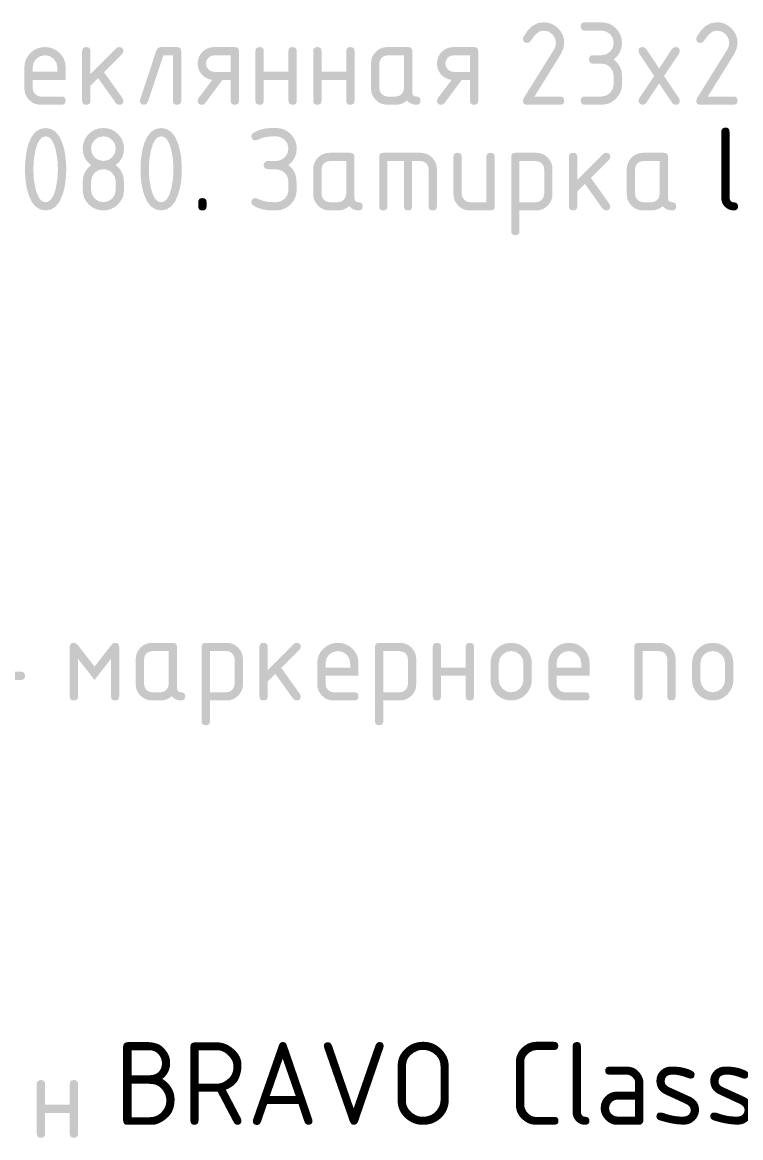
# Model space of a CAD drawing. Header units: millimetres. Extents: x 0 to 1189, y 0 to 841.
# Drawn here: x 1035.81 to 1062.19, y 660.13 to 701.1 of the extents above; entities that cross this region are included whole.
import ezdxf

# ---------------------------------------------------------------- set-up
doc = ezdxf.new("R2010")
doc.units = ezdxf.units.MM

msp = doc.modelspace()

# ---------------------------------------------------------------- hatches: boundary and pattern name
h = msp.add_hatch(color=7)
h.dxf.hatch_style = 2
h.paths.add_polyline_path([(1054.95081, 701.096026), (1055.101387, 701.082512), (1055.24137, 701.041662), (1055.369467, 700.97301), (1055.484387, 700.876091), (1055.581762, 700.759242), (1055.651956, 700.630869), (1055.694451, 700.490611), (1055.708731, 700.338105), (1055.67366, 700.121753), (1055.568723, 699.902094), (1054.616223, 698.369715), (1055.556045, 698.369715), (1055.622923, 698.360207), (1055.670629, 698.331681), (1055.699214, 698.284139), (1055.708731, 698.21758), (1055.699214, 698.151391), (1055.670629, 698.105201), (1055.622923, 698.078131), (1055.556045, 698.069303), (1054.345576, 698.069303), (1054.278698, 698.078131), (1054.230992, 698.105201), (1054.202406, 698.151391), (1054.192889, 698.21758), (1054.218245, 698.306325), (1055.327842, 700.088404), (1055.384892, 700.211808), (1055.403909, 700.338105), (1055.371594, 700.513529), (1055.27272, 700.660015), (1055.125821, 700.758889), (1054.95081, 700.791204), (1054.823721, 700.767424), (1054.702626, 700.69605), (1054.587112, 700.577031), (1054.476765, 700.410314), (1054.422126, 700.356846), (1054.345576, 700.338105), (1054.278698, 700.347699), (1054.230992, 700.376414), (1054.202406, 700.424146), (1054.192889, 700.490791), (1054.205567, 700.549771), (1054.358986, 700.788835), (1054.533747, 700.959531), (1054.730729, 701.061911)])
h = msp.add_hatch(color=7)
h.dxf.hatch_style = 2
h.paths.add_polyline_path([(1057.072576, 699.580735), (1056.767754, 699.580735), (1056.703426, 699.590243), (1056.657029, 699.618769), (1056.628925, 699.666311), (1056.619477, 699.73287), (1056.628925, 699.799748), (1056.657029, 699.847454), (1056.703426, 699.87604), (1056.767754, 699.885557), (1057.072576, 699.885557), (1057.247587, 699.919319), (1057.394486, 700.016746), (1057.49336, 700.163163), (1057.525675, 700.338105), (1057.49336, 700.513529), (1057.394486, 700.660015), (1057.247587, 700.758889), (1057.072576, 700.791204), (1056.467342, 700.791204), (1056.400464, 700.800721), (1056.352758, 700.829307), (1056.324172, 700.877012), (1056.314655, 700.94389), (1056.324172, 701.01045), (1056.352758, 701.057992), (1056.400464, 701.086517), (1056.467342, 701.096026), (1057.072576, 701.096026), (1057.223153, 701.082512), (1057.363136, 701.041662), (1057.491233, 700.97301), (1057.606153, 700.876091), (1057.703528, 700.758699), (1057.773722, 700.629422), (1057.816217, 700.488983), (1057.830497, 700.338105), (1057.811394, 700.159666), (1057.754154, 699.999107), (1057.65888, 699.856739), (1057.525675, 699.73287), (1057.65888, 699.609235), (1057.754154, 699.46684), (1057.811394, 699.306152), (1057.830497, 699.127636), (1057.830497, 698.822814), (1057.816217, 698.672858), (1057.773722, 698.533908), (1057.703528, 698.406018), (1057.606153, 698.289238), (1057.489372, 698.192551), (1057.361482, 698.123873), (1057.222533, 698.082894), (1057.072576, 698.069303), (1056.467342, 698.069303), (1056.400464, 698.078131), (1056.352758, 698.105201), (1056.324172, 698.151391), (1056.314655, 698.21758), (1056.324172, 698.284139), (1056.352758, 698.331681), (1056.400464, 698.360207), (1056.467342, 698.369715), (1057.072576, 698.369715), (1057.247587, 698.404235), (1057.394486, 698.505314), (1057.49336, 698.650353), (1057.525675, 698.827224), (1057.525675, 699.127636), (1057.49336, 699.302647), (1057.394486, 699.449546), (1057.247587, 699.54842)])
h = msp.add_hatch(color=7)
h.dxf.hatch_style = 2
h.paths.add_polyline_path([(1061.316108, 701.096026), (1061.466684, 701.082512), (1061.606667, 701.041662), (1061.734765, 700.97301), (1061.849684, 700.876091), (1061.94706, 700.759242), (1062.017254, 700.630869), (1062.059749, 700.490611), (1062.074029, 700.338105), (1062.038958, 700.121753), (1061.93402, 699.902094), (1060.98152, 698.369715), (1061.921342, 698.369715), (1061.98822, 698.360207), (1062.035926, 698.331681), (1062.064512, 698.284139), (1062.074029, 698.21758), (1062.064512, 698.151391), (1062.035926, 698.105201), (1061.98822, 698.078131), (1061.921342, 698.069303), (1060.710874, 698.069303), (1060.643996, 698.078131), (1060.59629, 698.105201), (1060.567704, 698.151391), (1060.558187, 698.21758), (1060.583543, 698.306325), (1061.693139, 700.088404), (1061.75019, 700.211808), (1061.769207, 700.338105), (1061.736892, 700.513529), (1061.638018, 700.660015), (1061.491119, 700.758889), (1061.316108, 700.791204), (1061.189018, 700.767424), (1061.067923, 700.69605), (1060.952409, 700.577031), (1060.842063, 700.410314), (1060.787424, 700.356846), (1060.710874, 700.338105), (1060.643996, 700.347699), (1060.59629, 700.376414), (1060.567704, 700.424146), (1060.558187, 700.490791), (1060.570865, 700.549771), (1060.724284, 700.788835), (1060.899045, 700.959531), (1061.096027, 701.061911)])
h = msp.add_hatch(color=7)
h.paths.add_polyline_path([(1036.640468, 699.885557), (1036.465458, 699.853242), (1036.318559, 699.754368), (1036.219684, 699.607469), (1036.187369, 699.432458), (1036.187369, 699.279771), (1037.093567, 699.279771), (1037.093567, 699.432458), (1037.061252, 699.607469), (1036.962378, 699.754368), (1036.815479, 699.853242)])
h.paths.add_polyline_path([(1036.187369, 698.975501), (1036.187369, 698.674537), (1036.209694, 698.55892), (1036.276666, 698.459012), (1036.374438, 698.392039), (1036.488333, 698.369715), (1037.245703, 698.369715), (1037.312581, 698.360207), (1037.360287, 698.331681), (1037.388872, 698.284139), (1037.398389, 698.21758), (1037.388872, 698.151391), (1037.360287, 698.105201), (1037.312581, 698.078131), (1037.245703, 698.069303), (1036.488333, 698.069303), (1036.36592, 698.079767), (1036.253584, 698.111677), (1036.151687, 698.165808), (1036.06059, 698.242936), (1035.982774, 698.335953), (1035.927127, 698.438066), (1035.893701, 698.550514), (1035.882547, 698.674537), (1035.882547, 699.428048), (1035.896147, 699.580554), (1035.937187, 699.720813), (1036.006028, 699.849185), (1036.103034, 699.966034), (1036.219564, 700.062721), (1036.347773, 700.131399), (1036.487971, 700.172378), (1036.640468, 700.185969), (1036.792966, 700.172439), (1036.933164, 700.131881), (1037.061373, 700.064349), (1037.177903, 699.969893), (1037.274909, 699.853363), (1037.34375, 699.725153), (1037.38479, 699.584955), (1037.398389, 699.432458), (1037.398389, 698.975501)])
h = msp.add_hatch(color=7)
h.dxf.hatch_style = 2
h.paths.add_polyline_path([(1038.309135, 699.191026), (1039.261635, 700.143526), (1039.308144, 700.17591), (1039.367469, 700.185969), (1039.434347, 700.176521), (1039.482053, 700.148418), (1039.510638, 700.102021), (1039.520155, 700.037692), (1039.507891, 699.980022), (1039.473302, 699.931859), (1038.808536, 699.263235), (1039.49039, 698.306325), (1039.520155, 698.21758), (1039.510638, 698.151391), (1039.482053, 698.105201), (1039.434347, 698.078131), (1039.367469, 698.069303), (1039.29457, 698.085081), (1039.240689, 698.132692), (1038.588601, 699.047159), (1038.309135, 698.763834), (1038.309135, 698.21758), (1038.299627, 698.151391), (1038.271101, 698.105201), (1038.223559, 698.078131), (1038.157, 698.069303), (1038.090122, 698.078131), (1038.042416, 698.105201), (1038.01383, 698.151391), (1038.004313, 698.21758), (1038.004313, 700.037692), (1038.01383, 700.102021), (1038.042416, 700.148418), (1038.090122, 700.176521), (1038.157, 700.185969), (1038.223559, 700.176521), (1038.271101, 700.148418), (1038.299627, 700.102021), (1038.309135, 700.037692)])
h = msp.add_hatch(color=7)
h.dxf.hatch_style = 2
h.paths.add_polyline_path([(1040.884, 700.185969), (1041.489235, 700.185969), (1041.556112, 700.176521), (1041.603818, 700.148418), (1041.632404, 700.102021), (1041.641921, 700.037692), (1041.641921, 698.21758), (1041.632404, 698.151391), (1041.603818, 698.105201), (1041.556112, 698.078131), (1041.489235, 698.069303), (1041.422675, 698.078131), (1041.375133, 698.105201), (1041.346608, 698.151391), (1041.337099, 698.21758), (1041.337099, 699.881147), (1040.989833, 699.881147), (1040.418223, 698.170726), (1040.367511, 698.09459), (1040.278766, 698.069303), (1040.211888, 698.078811), (1040.164182, 698.107337), (1040.135596, 698.154879), (1040.126079, 698.221438), (1040.134899, 698.268291), (1040.731865, 700.063048), (1040.791809, 700.156342)])
h = msp.add_hatch(color=7)
h.paths.add_polyline_path([(1042.785831, 698.979359), (1042.675476, 699.003475), (1042.573958, 699.044127), (1042.482051, 699.102142), (1042.400532, 699.178348), (1042.333654, 699.267576), (1042.285948, 699.363832), (1042.257362, 699.467943), (1042.247845, 699.580735), (1042.258999, 699.702898), (1042.292425, 699.815553), (1042.348071, 699.918699), (1042.425888, 700.012337), (1042.516984, 700.087603), (1042.618882, 700.141941), (1042.731218, 700.174885), (1042.853631, 700.185969), (1043.611, 700.185969), (1043.677878, 700.176521), (1043.725584, 700.148418), (1043.75417, 700.102021), (1043.763687, 700.037692), (1043.763687, 698.21758), (1043.75417, 698.151391), (1043.725584, 698.105201), (1043.677878, 698.078131), (1043.611, 698.069303), (1043.544441, 698.078131), (1043.496899, 698.105201), (1043.468373, 698.151391), (1043.458865, 698.21758), (1043.458865, 698.975501), (1043.154043, 698.975501), (1042.522901, 698.128834), (1042.468124, 698.083152), (1042.400532, 698.069303), (1042.333654, 698.078131), (1042.285948, 698.105201), (1042.257362, 698.151391), (1042.247845, 698.21758), (1042.277611, 698.310735)])
h.paths.add_polyline_path([(1042.552667, 699.580735), (1042.574991, 699.464635), (1042.641964, 699.364659), (1042.739736, 699.298168), (1042.853631, 699.275913), (1043.458865, 699.275913), (1043.458865, 699.881147), (1042.853631, 699.881147), (1042.735877, 699.859374), (1042.637554, 699.79626), (1042.57444, 699.698006)])
h = msp.add_hatch(color=7)
h.dxf.hatch_style = 2
h.paths.add_polyline_path([(1044.674433, 698.975501), (1044.674433, 698.21758), (1044.664924, 698.151391), (1044.636399, 698.105201), (1044.588857, 698.078131), (1044.522298, 698.069303), (1044.45542, 698.078131), (1044.407714, 698.105201), (1044.379128, 698.151391), (1044.369611, 698.21758), (1044.369611, 700.037692), (1044.379128, 700.102021), (1044.407714, 700.148418), (1044.45542, 700.176521), (1044.522298, 700.185969), (1044.588857, 700.176521), (1044.636399, 700.148418), (1044.664924, 700.102021), (1044.674433, 700.037692), (1044.674433, 699.279771), (1045.580631, 699.279771), (1045.580631, 700.037692), (1045.590139, 700.102021), (1045.618665, 700.148418), (1045.666207, 700.176521), (1045.732766, 700.185969), (1045.799644, 700.176521), (1045.84735, 700.148418), (1045.875936, 700.102021), (1045.885453, 700.037692), (1045.885453, 698.21758), (1045.875936, 698.151391), (1045.84735, 698.105201), (1045.799644, 698.078131), (1045.732766, 698.069303), (1045.666207, 698.078131), (1045.618665, 698.105201), (1045.590139, 698.151391), (1045.580631, 698.21758), (1045.580631, 698.975501)])
h = msp.add_hatch(color=7)
h.dxf.hatch_style = 2
h.paths.add_polyline_path([(1046.796199, 698.975501), (1046.796199, 698.21758), (1046.78669, 698.151391), (1046.758165, 698.105201), (1046.710623, 698.078131), (1046.644063, 698.069303), (1046.577185, 698.078131), (1046.52948, 698.105201), (1046.500894, 698.151391), (1046.491377, 698.21758), (1046.491377, 700.037692), (1046.500894, 700.102021), (1046.52948, 700.148418), (1046.577185, 700.176521), (1046.644063, 700.185969), (1046.710623, 700.176521), (1046.758165, 700.148418), (1046.78669, 700.102021), (1046.796199, 700.037692), (1046.796199, 699.279771), (1047.702397, 699.279771), (1047.702397, 700.037692), (1047.711905, 700.102021), (1047.740431, 700.148418), (1047.787973, 700.176521), (1047.854532, 700.185969), (1047.92141, 700.176521), (1047.969116, 700.148418), (1047.997702, 700.102021), (1048.007219, 700.037692), (1048.007219, 698.21758), (1047.997702, 698.151391), (1047.969116, 698.105201), (1047.92141, 698.078131), (1047.854532, 698.069303), (1047.787973, 698.078131), (1047.740431, 698.105201), (1047.711905, 698.151391), (1047.702397, 698.21758), (1047.702397, 698.975501)])
h = msp.add_hatch(color=7)
h.paths.add_polyline_path([(1049.824163, 699.881147), (1049.218928, 699.881147), (1049.101175, 699.859374), (1049.002852, 699.79626), (1048.939738, 699.698006), (1048.917965, 699.580735), (1048.917965, 698.674537), (1048.940289, 698.55892), (1049.007262, 698.459012), (1049.105033, 698.392039), (1049.218928, 698.369715), (1049.523199, 698.369715), (1049.638748, 698.392039), (1049.734866, 698.459012), (1049.801838, 698.557266), (1049.824163, 698.674537)])
h.paths.add_polyline_path([(1050.429397, 698.21758), (1050.419949, 698.151391), (1050.391845, 698.105201), (1050.345449, 698.078131), (1050.28112, 698.069303), (1050.178723, 698.07888), (1050.087023, 698.107888), (1050.005555, 698.156739), (1049.933854, 698.225848), (1049.844187, 698.156739), (1049.746097, 698.107888), (1049.639221, 698.07888), (1049.523199, 698.069303), (1049.218928, 698.069303), (1049.096515, 698.079767), (1048.984179, 698.111677), (1048.882282, 698.165808), (1048.791185, 698.242936), (1048.713369, 698.335953), (1048.657722, 698.438066), (1048.624296, 698.550514), (1048.613143, 698.674537), (1048.613143, 699.580735), (1048.624296, 699.702898), (1048.657722, 699.815553), (1048.713369, 699.918699), (1048.791185, 700.012337), (1048.882282, 700.087603), (1048.984179, 700.141941), (1049.096515, 700.174885), (1049.218928, 700.185969), (1049.976298, 700.185969), (1050.043176, 700.176521), (1050.090882, 700.148418), (1050.119468, 700.102021), (1050.128985, 700.037692), (1050.128985, 698.522402), (1050.138493, 698.455524), (1050.167018, 698.407818), (1050.214561, 698.379232), (1050.28112, 698.369715), (1050.345449, 698.360207), (1050.391845, 698.331681), (1050.419949, 698.284139)])
h = msp.add_hatch(color=7)
h.paths.add_polyline_path([(1051.573602, 698.979359), (1051.463247, 699.003475), (1051.361729, 699.044127), (1051.269822, 699.102142), (1051.188303, 699.178348), (1051.121425, 699.267576), (1051.073719, 699.363832), (1051.045133, 699.467943), (1051.035616, 699.580735), (1051.04677, 699.702898), (1051.080196, 699.815553), (1051.135842, 699.918699), (1051.213659, 700.012337), (1051.304756, 700.087603), (1051.406653, 700.141941), (1051.518989, 700.174885), (1051.641402, 700.185969), (1052.398771, 700.185969), (1052.465649, 700.176521), (1052.513355, 700.148418), (1052.541941, 700.102021), (1052.551458, 700.037692), (1052.551458, 698.21758), (1052.541941, 698.151391), (1052.513355, 698.105201), (1052.465649, 698.078131), (1052.398771, 698.069303), (1052.332212, 698.078131), (1052.28467, 698.105201), (1052.256144, 698.151391), (1052.246636, 698.21758), (1052.246636, 698.975501), (1051.941814, 698.975501), (1051.310672, 698.128834), (1051.255895, 698.083152), (1051.188303, 698.069303), (1051.121425, 698.078131), (1051.073719, 698.105201), (1051.045133, 698.151391), (1051.035616, 698.21758), (1051.065382, 698.310735)])
h.paths.add_polyline_path([(1051.340438, 699.580735), (1051.362762, 699.464635), (1051.429735, 699.364659), (1051.527507, 699.298168), (1051.641402, 699.275913), (1052.246636, 699.275913), (1052.246636, 699.881147), (1051.641402, 699.881147), (1051.523648, 699.859374), (1051.425325, 699.79626), (1051.362211, 699.698006)])
h = msp.add_hatch(color=7)
h.dxf.hatch_style = 2
h.paths.add_polyline_path([(1059.376243, 699.127636), (1059.926907, 698.301916), (1059.952263, 698.21758), (1059.942746, 698.151391), (1059.91416, 698.105201), (1059.866454, 698.078131), (1059.799576, 698.069303), (1059.726678, 698.085081), (1059.672797, 698.132692), (1059.194342, 698.85258), (1058.715887, 698.132692), (1058.662006, 698.085081), (1058.589108, 698.069303), (1058.531437, 698.079362), (1058.483274, 698.111746), (1058.448686, 698.161562), (1058.436421, 698.21758), (1058.461777, 698.301916), (1059.012441, 699.127636), (1058.461777, 699.948947), (1058.436421, 700.037692), (1058.445938, 700.102021), (1058.474524, 700.148418), (1058.52223, 700.176521), (1058.589108, 700.185969), (1058.662006, 700.170191), (1058.715887, 700.12258), (1059.194342, 699.402692), (1059.672797, 700.12258), (1059.726678, 700.170191), (1059.799576, 700.185969), (1059.866454, 700.177141), (1059.91416, 700.150071), (1059.942746, 700.103881), (1059.952263, 700.037692), (1059.926907, 699.948947)])
h = msp.add_hatch(color=7)
h.paths.add_polyline_path([(1037.116209, 695.698407), (1037.096641, 696.065103), (1037.035731, 696.409475), (1036.967355, 696.62866), (1036.8827, 696.784646), (1036.781406, 696.877896), (1036.66311, 696.908876), (1036.546442, 696.877827), (1036.444966, 696.784095), (1036.359408, 696.6268), (1036.290488, 696.405065), (1036.229579, 696.059591), (1036.210011, 695.698407), (1036.229579, 695.335294), (1036.290488, 694.991198), (1036.358865, 694.771323), (1036.44352, 694.613822), (1036.544814, 694.519056), (1036.66311, 694.487387), (1036.781406, 694.519056), (1036.8827, 694.613822), (1036.967355, 694.771323), (1037.035731, 694.991198), (1037.096641, 695.335294)])
h.paths.add_polyline_path([(1037.421031, 695.698407), (1037.412323, 695.437286), (1037.386511, 695.194045), (1037.344059, 694.968994), (1037.285432, 694.762444), (1037.174629, 694.510211), (1037.033182, 694.330429), (1036.862279, 694.222787), (1036.66311, 694.186975), (1036.462244, 694.222787), (1036.29104, 694.330429), (1036.149188, 694.510211), (1036.036378, 694.762444), (1035.980301, 694.968994), (1035.939158, 695.194045), (1035.913827, 695.437286), (1035.905189, 695.698407), (1035.913827, 695.961836), (1035.939158, 696.206352), (1035.980301, 696.431851), (1036.036378, 696.638229), (1036.149188, 696.890694), (1036.29104, 697.070451), (1036.462244, 697.177964), (1036.66311, 697.213698), (1036.862279, 697.177964), (1037.033182, 697.070451), (1037.174629, 696.890694), (1037.285432, 696.638229), (1037.344059, 696.42999), (1037.386511, 696.204698), (1037.412323, 695.961216)])
h = msp.add_hatch(color=7)
h.paths.add_polyline_path([(1038.784669, 694.487387), (1038.959679, 694.521907), (1039.106578, 694.622986), (1039.205453, 694.768025), (1039.237768, 694.944896), (1039.237768, 695.245308), (1039.205453, 695.420319), (1039.106578, 695.567218), (1038.959679, 695.668021), (1038.784669, 695.702266), (1038.609658, 695.668021), (1038.462759, 695.567218), (1038.363885, 695.421973), (1038.33157, 695.245308), (1038.33157, 694.944896), (1038.363885, 694.768025), (1038.462759, 694.622986), (1038.609658, 694.521907)])
h.paths.add_polyline_path([(1038.784669, 694.186975), (1038.632171, 694.200566), (1038.491973, 694.241545), (1038.363764, 694.310223), (1038.247234, 694.40691), (1038.150228, 694.52369), (1038.081387, 694.65158), (1038.040347, 694.79053), (1038.026748, 694.940486), (1038.026748, 695.245308), (1038.045851, 695.423824), (1038.103091, 695.584512), (1038.198365, 695.726907), (1038.33157, 695.850543), (1038.198365, 695.974411), (1038.103091, 696.11678), (1038.045851, 696.277338), (1038.026748, 696.455777), (1038.040347, 696.608283), (1038.081387, 696.748541), (1038.150228, 696.876914), (1038.247234, 696.993763), (1038.363764, 697.090682), (1038.491973, 697.159334), (1038.632171, 697.200185), (1038.784669, 697.213698), (1038.935245, 697.200185), (1039.075228, 697.159334), (1039.203325, 697.090682), (1039.318245, 696.993763), (1039.415621, 696.876914), (1039.485814, 696.748541), (1039.52831, 696.608283), (1039.54259, 696.455777), (1039.523487, 696.277338), (1039.466246, 696.11678), (1039.370972, 695.974411), (1039.237768, 695.850543), (1039.337951, 695.763425), (1039.416637, 695.666643), (1039.474652, 695.56025), (1039.512824, 695.444297), (1039.526312, 695.367359), (1039.535562, 695.257504), (1039.540884, 695.115092), (1039.54259, 694.940486), (1039.52831, 694.79053), (1039.485814, 694.65158), (1039.415621, 694.52369), (1039.318245, 694.40691), (1039.203325, 694.310223), (1039.075228, 694.241545), (1038.935245, 694.200566)])
h.paths.add_polyline_path([(1038.784669, 696.003229), (1038.959679, 696.035544), (1039.106578, 696.134418), (1039.205453, 696.280835), (1039.237768, 696.455777), (1039.205453, 696.631201), (1039.106578, 696.777687), (1038.959679, 696.876561), (1038.784669, 696.908876), (1038.609658, 696.876561), (1038.462759, 696.777687), (1038.363885, 696.631201), (1038.33157, 696.455777), (1038.363885, 696.280835), (1038.462759, 696.134418), (1038.609658, 696.035544)])
h = msp.add_hatch(color=7)
h.paths.add_polyline_path([(1041.359326, 695.698407), (1041.339758, 696.065103), (1041.278849, 696.409475), (1041.210472, 696.62866), (1041.125818, 696.784646), (1041.024523, 696.877896), (1040.906227, 696.908876), (1040.789559, 696.877827), (1040.688084, 696.784095), (1040.602525, 696.6268), (1040.533606, 696.405065), (1040.472696, 696.059591), (1040.453128, 695.698407), (1040.472696, 695.335294), (1040.533606, 694.991198), (1040.601982, 694.771323), (1040.686637, 694.613822), (1040.787931, 694.519056), (1040.906227, 694.487387), (1041.024523, 694.519056), (1041.125818, 694.613822), (1041.210472, 694.771323), (1041.278849, 694.991198), (1041.339758, 695.335294)])
h.paths.add_polyline_path([(1041.664148, 695.698407), (1041.655441, 695.437286), (1041.629628, 695.194045), (1041.587176, 694.968994), (1041.528549, 694.762444), (1041.417746, 694.510211), (1041.276299, 694.330429), (1041.105397, 694.222787), (1040.906227, 694.186975), (1040.705361, 694.222787), (1040.534157, 694.330429), (1040.392305, 694.510211), (1040.279496, 694.762444), (1040.223418, 694.968994), (1040.182275, 695.194045), (1040.156945, 695.437286), (1040.148306, 695.698407), (1040.156945, 695.961836), (1040.182275, 696.206352), (1040.223418, 696.431851), (1040.279496, 696.638229), (1040.392305, 696.890694), (1040.534157, 697.070451), (1040.705361, 697.177964), (1040.906227, 697.213698), (1041.105397, 697.177964), (1041.276299, 697.070451), (1041.417746, 696.890694), (1041.528549, 696.638229), (1041.587176, 696.42999), (1041.629628, 696.204698), (1041.655441, 695.961216)])
h = msp.add_hatch(color=7)
h.dxf.hatch_style = 2
h.paths.add_polyline_path([(1044.974304, 696.908876), (1044.707033, 696.876561), (1044.436869, 696.777687), (1044.369069, 696.756741), (1044.311399, 696.768729), (1044.263236, 696.803043), (1044.228647, 696.854512), (1044.216383, 696.908876), (1044.238707, 696.986391), (1044.30568, 697.044475), (1044.457126, 697.119053), (1044.619321, 697.171875), (1044.791852, 697.203302), (1044.974304, 697.213698), (1045.126439, 697.213698), (1045.276628, 697.200185), (1045.415552, 697.159334), (1045.543313, 697.090682), (1045.660016, 696.993763), (1045.757624, 696.876914), (1045.827792, 696.748541), (1045.870158, 696.608283), (1045.88436, 696.455777), (1045.865335, 696.277338), (1045.808224, 696.11678), (1045.712975, 695.974411), (1045.579538, 695.850543), (1045.677861, 695.763425), (1045.756754, 695.666643), (1045.815803, 695.56025), (1045.854595, 695.444297), (1045.866454, 695.367359), (1045.875885, 695.257504), (1045.882112, 695.115092), (1045.88436, 694.940486), (1045.870158, 694.79053), (1045.827792, 694.65158), (1045.757624, 694.52369), (1045.660016, 694.40691), (1045.543313, 694.310223), (1045.415552, 694.241545), (1045.276628, 694.200566), (1045.126439, 694.186975), (1044.974304, 694.186975), (1044.794332, 694.19731), (1044.622628, 694.228316), (1044.459607, 694.279992), (1044.30568, 694.352339), (1044.238707, 694.411802), (1044.216383, 694.487387), (1044.228647, 694.547263), (1044.263236, 694.59763), (1044.311399, 694.630014), (1044.369069, 694.640074), (1044.436869, 694.622986), (1044.611742, 694.550019), (1044.770905, 694.508885), (1044.917253, 694.493382), (1045.126439, 694.487387), (1045.301864, 694.521356), (1045.448349, 694.618576), (1045.547223, 694.765475), (1045.579538, 694.940486), (1045.579538, 695.245308), (1045.564311, 695.362235), (1045.520558, 695.469653), (1045.441855, 695.56981), (1045.339897, 695.641287), (1045.214995, 695.684136), (1045.067459, 695.698407), (1044.974304, 695.698407), (1044.889417, 695.698407), (1044.782205, 695.708467), (1044.716335, 695.740851), (1044.681746, 695.790736), (1044.669482, 695.850543), (1044.681746, 695.910418), (1044.716335, 695.960786), (1044.779518, 695.995099), (1044.881148, 696.007088), (1044.969894, 696.003229), (1045.071869, 695.99882), (1045.185195, 696.007527), (1045.284776, 696.033339), (1045.37092, 696.075792), (1045.443939, 696.134418), (1045.545225, 696.282489), (1045.579538, 696.455777), (1045.547223, 696.631201), (1045.448349, 696.777687), (1045.30021, 696.876561), (1045.126439, 696.908876)])
h = msp.add_hatch(color=7)
h.paths.add_polyline_path([(1047.701433, 695.99882), (1047.096199, 695.99882), (1046.978445, 695.977047), (1046.880122, 695.913932), (1046.817008, 695.815678), (1046.795235, 695.698407), (1046.795235, 694.792209), (1046.817559, 694.676592), (1046.884532, 694.576684), (1046.982304, 694.509711), (1047.096199, 694.487387), (1047.400469, 694.487387), (1047.516018, 694.509711), (1047.612136, 694.576684), (1047.679109, 694.674938), (1047.701433, 694.792209)])
h.paths.add_polyline_path([(1048.306667, 694.335252), (1048.297219, 694.269063), (1048.269116, 694.222873), (1048.222719, 694.195803), (1048.15839, 694.186975), (1048.055994, 694.196552), (1047.964294, 694.22556), (1047.882826, 694.274411), (1047.811125, 694.34352), (1047.721458, 694.274411), (1047.623367, 694.22556), (1047.516492, 694.196552), (1047.400469, 694.186975), (1047.096199, 694.186975), (1046.973786, 694.197439), (1046.86145, 694.22935), (1046.759552, 694.283481), (1046.668456, 694.360608), (1046.590639, 694.453625), (1046.534993, 694.555738), (1046.501566, 694.668186), (1046.490413, 694.792209), (1046.490413, 695.698407), (1046.501566, 695.82057), (1046.534993, 695.933225), (1046.590639, 696.036371), (1046.668456, 696.130009), (1046.759552, 696.205275), (1046.86145, 696.259613), (1046.973786, 696.292557), (1047.096199, 696.303642), (1047.853568, 696.303642), (1047.920446, 696.294193), (1047.968152, 696.26609), (1047.996738, 696.219693), (1048.006255, 696.155365), (1048.006255, 694.640074), (1048.015763, 694.573196), (1048.044289, 694.52549), (1048.091831, 694.496904), (1048.15839, 694.487387), (1048.222719, 694.477879), (1048.269116, 694.449353), (1048.297219, 694.401811)])
h = msp.add_hatch(color=7)
h.dxf.hatch_style = 2
h.paths.add_polyline_path([(1049.065366, 696.303642), (1050.428521, 696.303642), (1050.549995, 696.292557), (1050.661134, 696.259613), (1050.762764, 696.205275), (1050.855713, 696.130009), (1050.933529, 696.036371), (1050.989176, 695.933225), (1051.022602, 695.82057), (1051.033756, 695.698407), (1051.033756, 694.335252), (1051.024239, 694.269063), (1050.995653, 694.222873), (1050.947947, 694.195803), (1050.881069, 694.186975), (1050.81451, 694.195803), (1050.766967, 694.222873), (1050.738442, 694.269063), (1050.728934, 694.335252), (1050.728934, 695.698407), (1050.707161, 695.815678), (1050.644046, 695.913932), (1050.545792, 695.9787), (1050.428521, 695.99882), (1050.123699, 695.99882), (1050.123699, 694.335252), (1050.114182, 694.269063), (1050.085596, 694.222873), (1050.03789, 694.195803), (1049.971013, 694.186975), (1049.906917, 694.195803), (1049.860494, 694.222873), (1049.832261, 694.269063), (1049.822736, 694.335252), (1049.822736, 695.99882), (1049.217501, 695.99882), (1049.217501, 694.335252), (1049.207993, 694.269063), (1049.179467, 694.222873), (1049.131925, 694.195803), (1049.065366, 694.186975), (1048.998488, 694.195803), (1048.950782, 694.222873), (1048.922196, 694.269063), (1048.912679, 694.335252), (1048.912679, 696.155365), (1048.922196, 696.219693), (1048.950782, 696.26609), (1048.998488, 696.294193)])
h = msp.add_hatch(color=7)
h.dxf.hatch_style = 2
h.paths.add_polyline_path([(1053.15573, 696.155365), (1053.15573, 694.335252), (1053.146213, 694.269063), (1053.117628, 694.222873), (1053.069922, 694.195803), (1053.003044, 694.186975), (1052.245674, 694.186975), (1052.123261, 694.197439), (1052.010925, 694.22935), (1051.909028, 694.283481), (1051.817931, 694.360608), (1051.740115, 694.453625), (1051.684468, 694.555738), (1051.651042, 694.668186), (1051.639888, 694.792209), (1051.639888, 696.155365), (1051.649405, 696.219693), (1051.677991, 696.26609), (1051.725697, 696.294193), (1051.792575, 696.303642), (1051.859134, 696.294193), (1051.906677, 696.26609), (1051.935202, 696.219693), (1051.94471, 696.155365), (1051.94471, 694.792209), (1051.967035, 694.676592), (1052.034007, 694.576684), (1052.131779, 694.509711), (1052.245674, 694.487387), (1052.850908, 694.487387), (1052.850908, 696.155365), (1052.860417, 696.219693), (1052.888942, 696.26609), (1052.936485, 696.294193), (1053.003044, 696.303642), (1053.069922, 696.294193), (1053.117628, 696.26609), (1053.146213, 696.219693)])
h = msp.add_hatch(color=7)
h.paths.add_polyline_path([(1053.761447, 696.155365), (1053.770964, 696.219693), (1053.79955, 696.26609), (1053.847256, 696.294193), (1053.914134, 696.303642), (1054.671504, 696.303642), (1054.793916, 696.292557), (1054.906252, 696.259613), (1055.00815, 696.205275), (1055.099247, 696.130009), (1055.177063, 696.036371), (1055.23271, 695.933225), (1055.266136, 695.82057), (1055.277289, 695.698407), (1055.277289, 694.792209), (1055.266136, 694.670046), (1055.23271, 694.557392), (1055.177063, 694.454245), (1055.099247, 694.360608), (1055.00815, 694.283481), (1054.906252, 694.22935), (1054.793916, 694.197439), (1054.671504, 694.186975), (1054.066269, 694.186975), (1054.066269, 693.425195), (1054.056761, 693.360867), (1054.028235, 693.31447), (1053.980693, 693.286367), (1053.914134, 693.276918), (1053.847256, 693.286367), (1053.79955, 693.31447), (1053.770964, 693.360867), (1053.761447, 693.425195)])
h.paths.add_polyline_path([(1054.066269, 695.99882), (1054.066269, 694.487387), (1054.671504, 694.487387), (1054.787052, 694.509711), (1054.88317, 694.576684), (1054.950143, 694.674938), (1054.972467, 694.792209), (1054.972467, 695.698407), (1054.950694, 695.815678), (1054.88758, 695.913932), (1054.789257, 695.9787), (1054.671504, 695.99882)])
h = msp.add_hatch(color=7)
h.dxf.hatch_style = 2
h.paths.add_polyline_path([(1056.187828, 695.308698), (1057.140328, 696.261198), (1057.186837, 696.293582), (1057.246161, 696.303642), (1057.313039, 696.294193), (1057.360745, 696.26609), (1057.389331, 696.219693), (1057.398848, 696.155365), (1057.386583, 696.097694), (1057.351995, 696.049531), (1056.687229, 695.380907), (1057.369082, 694.423997), (1057.398848, 694.335252), (1057.389331, 694.269063), (1057.360745, 694.222873), (1057.313039, 694.195803), (1057.246161, 694.186975), (1057.173263, 694.202753), (1057.119382, 694.250365), (1056.467294, 695.164831), (1056.187828, 694.881506), (1056.187828, 694.335252), (1056.178319, 694.269063), (1056.149794, 694.222873), (1056.102252, 694.195803), (1056.035692, 694.186975), (1055.968815, 694.195803), (1055.921109, 694.222873), (1055.892523, 694.269063), (1055.883006, 694.335252), (1055.883006, 696.155365), (1055.892523, 696.219693), (1055.921109, 696.26609), (1055.968815, 696.294193), (1056.035692, 696.303642), (1056.102252, 696.294193), (1056.149794, 696.26609), (1056.178319, 696.219693), (1056.187828, 696.155365)])
h = msp.add_hatch(color=7)
h.paths.add_polyline_path([(1059.215584, 695.99882), (1058.61035, 695.99882), (1058.492597, 695.977047), (1058.394274, 695.913932), (1058.33116, 695.815678), (1058.309387, 695.698407), (1058.309387, 694.792209), (1058.331711, 694.676592), (1058.398683, 694.576684), (1058.496455, 694.509711), (1058.61035, 694.487387), (1058.914621, 694.487387), (1059.030169, 694.509711), (1059.126288, 694.576684), (1059.19326, 694.674938), (1059.215584, 694.792209)])
h.paths.add_polyline_path([(1059.820819, 694.335252), (1059.811371, 694.269063), (1059.783267, 694.222873), (1059.73687, 694.195803), (1059.672542, 694.186975), (1059.570145, 694.196552), (1059.478445, 694.22556), (1059.396977, 694.274411), (1059.325276, 694.34352), (1059.235609, 694.274411), (1059.137519, 694.22556), (1059.030643, 694.196552), (1058.914621, 694.186975), (1058.61035, 694.186975), (1058.487937, 694.197439), (1058.375601, 694.22935), (1058.273704, 694.283481), (1058.182607, 694.360608), (1058.104791, 694.453625), (1058.049144, 694.555738), (1058.015718, 694.668186), (1058.004564, 694.792209), (1058.004564, 695.698407), (1058.015718, 695.82057), (1058.049144, 695.933225), (1058.104791, 696.036371), (1058.182607, 696.130009), (1058.273704, 696.205275), (1058.375601, 696.259613), (1058.487937, 696.292557), (1058.61035, 696.303642), (1059.36772, 696.303642), (1059.434598, 696.294193), (1059.482304, 696.26609), (1059.510889, 696.219693), (1059.520406, 696.155365), (1059.520406, 694.640074), (1059.529915, 694.573196), (1059.55844, 694.52549), (1059.605983, 694.496904), (1059.672542, 694.487387), (1059.73687, 694.477879), (1059.783267, 694.449353), (1059.811371, 694.401811)])
h = msp.add_hatch(color=7)
h.dxf.hatch_style = 2
h.paths.add_polyline_path([(1042.269865, 694.487387), (1042.279382, 694.554265), (1042.307968, 694.601971), (1042.355674, 694.630557), (1042.422552, 694.640074), (1042.489111, 694.630557), (1042.536653, 694.601971), (1042.565179, 694.554265), (1042.574687, 694.487387), (1042.574687, 694.335252), (1042.565179, 694.269063), (1042.536653, 694.222873), (1042.489111, 694.195803), (1042.422552, 694.186975), (1042.355674, 694.195803), (1042.307968, 694.222873), (1042.279382, 694.269063), (1042.269865, 694.335252)])
h = msp.add_hatch(color=7)
h.dxf.hatch_style = 2
h.paths.add_polyline_path([(1038.46016, 676.940314), (1037.854925, 677.719181), (1037.854925, 676.33508), (1037.845417, 676.268891), (1037.816891, 676.222701), (1037.769349, 676.195631), (1037.70279, 676.186803), (1037.635912, 676.195631), (1037.588206, 676.222701), (1037.55962, 676.268891), (1037.550103, 676.33508), (1037.550103, 678.155192), (1037.55962, 678.219521), (1037.588206, 678.265918), (1037.635912, 678.294021), (1037.70279, 678.303469), (1037.778858, 678.280663), (1037.854925, 678.210314), (1038.46016, 677.431447), (1039.065945, 678.210314), (1039.142013, 678.280663), (1039.218081, 678.303469), (1039.282409, 678.294021), (1039.328806, 678.265918), (1039.356909, 678.219521), (1039.366358, 678.155192), (1039.366358, 676.33508), (1039.356909, 676.268891), (1039.328806, 676.222701), (1039.282409, 676.195631), (1039.218081, 676.186803), (1039.151521, 676.195631), (1039.103979, 676.222701), (1039.075454, 676.268891), (1039.065945, 676.33508), (1039.065945, 677.719181)])
h = msp.add_hatch(color=7)
h.paths.add_polyline_path([(1041.183356, 677.998647), (1040.578121, 677.998647), (1040.460368, 677.976874), (1040.362045, 677.91376), (1040.298931, 677.815506), (1040.277158, 677.698235), (1040.277158, 676.792037), (1040.299482, 676.67642), (1040.366455, 676.576512), (1040.464226, 676.509539), (1040.578121, 676.487215), (1040.882392, 676.487215), (1040.997941, 676.509539), (1041.094059, 676.576512), (1041.161031, 676.674766), (1041.183356, 676.792037)])
h.paths.add_polyline_path([(1041.78859, 676.33508), (1041.779142, 676.268891), (1041.751038, 676.222701), (1041.704642, 676.195631), (1041.640313, 676.186803), (1041.537916, 676.19638), (1041.446216, 676.225388), (1041.364748, 676.274239), (1041.293047, 676.343348), (1041.20338, 676.274239), (1041.10529, 676.225388), (1040.998414, 676.19638), (1040.882392, 676.186803), (1040.578121, 676.186803), (1040.455708, 676.197267), (1040.343372, 676.229177), (1040.241475, 676.283308), (1040.150378, 676.360436), (1040.072562, 676.453453), (1040.016915, 676.555566), (1039.983489, 676.668014), (1039.972336, 676.792037), (1039.972336, 677.698235), (1039.983489, 677.820398), (1040.016915, 677.933053), (1040.072562, 678.036199), (1040.150378, 678.129837), (1040.241475, 678.205103), (1040.343372, 678.259441), (1040.455708, 678.292385), (1040.578121, 678.303469), (1041.335491, 678.303469), (1041.402369, 678.294021), (1041.450075, 678.265918), (1041.478661, 678.219521), (1041.488178, 678.155192), (1041.488178, 676.639902), (1041.497686, 676.573024), (1041.526211, 676.525318), (1041.573754, 676.496732), (1041.640313, 676.487215), (1041.704642, 676.477707), (1041.751038, 676.449181), (1041.779142, 676.401639)])
h = msp.add_hatch(color=7)
h.paths.add_polyline_path([(1042.394568, 678.155192), (1042.404085, 678.219521), (1042.432671, 678.265918), (1042.480377, 678.294021), (1042.547255, 678.303469), (1043.304624, 678.303469), (1043.427037, 678.292385), (1043.539373, 678.259441), (1043.641271, 678.205103), (1043.732367, 678.129837), (1043.810184, 678.036199), (1043.86583, 677.933053), (1043.899257, 677.820398), (1043.91041, 677.698235), (1043.91041, 676.792037), (1043.899257, 676.669874), (1043.86583, 676.557219), (1043.810184, 676.454073), (1043.732367, 676.360436), (1043.641271, 676.283308), (1043.539373, 676.229177), (1043.427037, 676.197267), (1043.304624, 676.186803), (1042.69939, 676.186803), (1042.69939, 675.425023), (1042.689882, 675.360695), (1042.661356, 675.314298), (1042.613814, 675.286194), (1042.547255, 675.276746), (1042.480377, 675.286194), (1042.432671, 675.314298), (1042.404085, 675.360695), (1042.394568, 675.425023)])
h.paths.add_polyline_path([(1042.69939, 677.998647), (1042.69939, 676.487215), (1043.304624, 676.487215), (1043.420173, 676.509539), (1043.516291, 676.576512), (1043.583264, 676.674766), (1043.605588, 676.792037), (1043.605588, 677.698235), (1043.583815, 677.815506), (1043.520701, 677.91376), (1043.422378, 677.978528), (1043.304624, 677.998647)])
h = msp.add_hatch(color=7)
h.dxf.hatch_style = 2
h.paths.add_polyline_path([(1044.820915, 677.308526), (1045.773415, 678.261026), (1045.819924, 678.29341), (1045.879248, 678.303469), (1045.946126, 678.294021), (1045.993832, 678.265918), (1046.022418, 678.219521), (1046.031935, 678.155192), (1046.01967, 678.097522), (1045.985082, 678.049359), (1045.320316, 677.380735), (1046.002169, 676.423825), (1046.031935, 676.33508), (1046.022418, 676.268891), (1045.993832, 676.222701), (1045.946126, 676.195631), (1045.879248, 676.186803), (1045.80635, 676.202581), (1045.752469, 676.250192), (1045.100381, 677.164659), (1044.820915, 676.881334), (1044.820915, 676.33508), (1044.811406, 676.268891), (1044.782881, 676.222701), (1044.735339, 676.195631), (1044.668779, 676.186803), (1044.601902, 676.195631), (1044.554196, 676.222701), (1044.52561, 676.268891), (1044.516093, 676.33508), (1044.516093, 678.155192), (1044.52561, 678.219521), (1044.554196, 678.265918), (1044.601902, 678.294021), (1044.668779, 678.303469), (1044.735339, 678.294021), (1044.782881, 678.265918), (1044.811406, 678.219521), (1044.820915, 678.155192)])
h = msp.add_hatch(color=7)
h.paths.add_polyline_path([(1047.395539, 678.003057), (1047.220528, 677.970742), (1047.073629, 677.871868), (1046.974755, 677.724969), (1046.94244, 677.549958), (1046.94244, 677.397271), (1047.848638, 677.397271), (1047.848638, 677.549958), (1047.816323, 677.724969), (1047.717448, 677.871868), (1047.57055, 677.970742)])
h.paths.add_polyline_path([(1046.94244, 677.093001), (1046.94244, 676.792037), (1046.964764, 676.67642), (1047.031737, 676.576512), (1047.129508, 676.509539), (1047.243403, 676.487215), (1048.000773, 676.487215), (1048.067651, 676.477707), (1048.115357, 676.449181), (1048.143943, 676.401639), (1048.15346, 676.33508), (1048.143943, 676.268891), (1048.115357, 676.222701), (1048.067651, 676.195631), (1048.000773, 676.186803), (1047.243403, 676.186803), (1047.12099, 676.197267), (1047.008654, 676.229177), (1046.906757, 676.283308), (1046.81566, 676.360436), (1046.737844, 676.453453), (1046.682197, 676.555566), (1046.648771, 676.668014), (1046.637618, 676.792037), (1046.637618, 677.545548), (1046.651217, 677.698054), (1046.692257, 677.838313), (1046.761098, 677.966685), (1046.858104, 678.083534), (1046.974634, 678.180221), (1047.102843, 678.248899), (1047.243042, 678.289878), (1047.395539, 678.303469), (1047.548036, 678.289939), (1047.688234, 678.249381), (1047.816443, 678.181849), (1047.932974, 678.087393), (1048.029979, 677.970863), (1048.09882, 677.842653), (1048.13986, 677.702455), (1048.15346, 677.549958), (1048.15346, 677.093001)])
h = msp.add_hatch(color=7)
h.paths.add_polyline_path([(1048.759142, 678.155192), (1048.76866, 678.219521), (1048.797245, 678.265918), (1048.844951, 678.294021), (1048.911829, 678.303469), (1049.669199, 678.303469), (1049.791612, 678.292385), (1049.903948, 678.259441), (1050.005845, 678.205103), (1050.096942, 678.129837), (1050.174758, 678.036199), (1050.230405, 677.933053), (1050.263831, 677.820398), (1050.274985, 677.698235), (1050.274985, 676.792037), (1050.263831, 676.669874), (1050.230405, 676.557219), (1050.174758, 676.454073), (1050.096942, 676.360436), (1050.005845, 676.283308), (1049.903948, 676.229177), (1049.791612, 676.197267), (1049.669199, 676.186803), (1049.063965, 676.186803), (1049.063965, 675.425023), (1049.054456, 675.360695), (1049.025931, 675.314298), (1048.978388, 675.286194), (1048.911829, 675.276746), (1048.844951, 675.286194), (1048.797245, 675.314298), (1048.76866, 675.360695), (1048.759142, 675.425023)])
h.paths.add_polyline_path([(1049.063965, 677.998647), (1049.063965, 676.487215), (1049.669199, 676.487215), (1049.784747, 676.509539), (1049.880866, 676.576512), (1049.947838, 676.674766), (1049.970162, 676.792037), (1049.970162, 677.698235), (1049.948389, 677.815506), (1049.885275, 677.91376), (1049.786952, 677.978528), (1049.669199, 677.998647)])
h = msp.add_hatch(color=7)
h.dxf.hatch_style = 2
h.paths.add_polyline_path([(1051.185489, 677.093001), (1051.185489, 676.33508), (1051.175981, 676.268891), (1051.147456, 676.222701), (1051.099913, 676.195631), (1051.033354, 676.186803), (1050.966476, 676.195631), (1050.91877, 676.222701), (1050.890184, 676.268891), (1050.880667, 676.33508), (1050.880667, 678.155192), (1050.890184, 678.219521), (1050.91877, 678.265918), (1050.966476, 678.294021), (1051.033354, 678.303469), (1051.099913, 678.294021), (1051.147456, 678.265918), (1051.175981, 678.219521), (1051.185489, 678.155192), (1051.185489, 677.397271), (1052.091687, 677.397271), (1052.091687, 678.155192), (1052.101196, 678.219521), (1052.129721, 678.265918), (1052.177263, 678.294021), (1052.243823, 678.303469), (1052.310701, 678.294021), (1052.358407, 678.265918), (1052.386992, 678.219521), (1052.396509, 678.155192), (1052.396509, 676.33508), (1052.386992, 676.268891), (1052.358407, 676.222701), (1052.310701, 676.195631), (1052.243823, 676.186803), (1052.177263, 676.195631), (1052.129721, 676.222701), (1052.101196, 676.268891), (1052.091687, 676.33508), (1052.091687, 677.093001)])
h = msp.add_hatch(color=7)
h.paths.add_polyline_path([(1053.002192, 676.940314), (1053.002192, 677.545548), (1053.015792, 677.698054), (1053.056831, 677.838313), (1053.125673, 677.966685), (1053.222678, 678.083534), (1053.339209, 678.180221), (1053.467418, 678.248899), (1053.607616, 678.289878), (1053.760113, 678.303469), (1053.91261, 678.289939), (1054.052808, 678.249381), (1054.181018, 678.181849), (1054.297548, 678.087393), (1054.394553, 677.970794), (1054.463395, 677.842102), (1054.504435, 677.700595), (1054.518034, 677.545548), (1054.518034, 676.940314), (1054.503754, 676.790358), (1054.461259, 676.651408), (1054.391065, 676.523518), (1054.29369, 676.406738), (1054.17877, 676.310051), (1054.050673, 676.241373), (1053.91069, 676.200394), (1053.760113, 676.186803), (1053.607616, 676.200394), (1053.467418, 676.241373), (1053.339209, 676.310051), (1053.222678, 676.406738), (1053.125673, 676.523518), (1053.056831, 676.651408), (1053.015792, 676.790358)])
h.paths.add_polyline_path([(1054.213212, 676.944724), (1054.213212, 677.549958), (1054.180897, 677.723522), (1054.082023, 677.871868), (1053.935124, 677.970742), (1053.760113, 678.003057), (1053.585102, 677.970742), (1053.438203, 677.871868), (1053.339329, 677.723522), (1053.307014, 677.549958), (1053.307014, 676.944724), (1053.339329, 676.767853), (1053.438203, 676.622814), (1053.585102, 676.521735), (1053.760113, 676.487215), (1053.935124, 676.521735), (1054.082023, 676.622814), (1054.180897, 676.769299)])
h = msp.add_hatch(color=7)
h.paths.add_polyline_path([(1055.881638, 678.003057), (1055.706627, 677.970742), (1055.559728, 677.871868), (1055.460854, 677.724969), (1055.428539, 677.549958), (1055.428539, 677.397271), (1056.334737, 677.397271), (1056.334737, 677.549958), (1056.302422, 677.724969), (1056.203548, 677.871868), (1056.056649, 677.970742)])
h.paths.add_polyline_path([(1055.428539, 677.093001), (1055.428539, 676.792037), (1055.450863, 676.67642), (1055.517836, 676.576512), (1055.615608, 676.509539), (1055.729503, 676.487215), (1056.486872, 676.487215), (1056.55375, 676.477707), (1056.601456, 676.449181), (1056.630042, 676.401639), (1056.639559, 676.33508), (1056.630042, 676.268891), (1056.601456, 676.222701), (1056.55375, 676.195631), (1056.486872, 676.186803), (1055.729503, 676.186803), (1055.60709, 676.197267), (1055.494754, 676.229177), (1055.392856, 676.283308), (1055.30176, 676.360436), (1055.223943, 676.453453), (1055.168297, 676.555566), (1055.13487, 676.668014), (1055.123717, 676.792037), (1055.123717, 677.545548), (1055.137316, 677.698054), (1055.178356, 677.838313), (1055.247198, 677.966685), (1055.344203, 678.083534), (1055.460733, 678.180221), (1055.588943, 678.248899), (1055.729141, 678.289878), (1055.881638, 678.303469), (1056.034135, 678.289939), (1056.174333, 678.249381), (1056.302543, 678.181849), (1056.419073, 678.087393), (1056.516078, 677.970863), (1056.58492, 677.842653), (1056.625959, 677.702455), (1056.639559, 677.549958), (1056.639559, 677.093001)])
h = msp.add_hatch(color=7)
h.dxf.hatch_style = 2
h.paths.add_polyline_path([(1058.283568, 676.33508), (1058.283568, 678.155192), (1058.293085, 678.219521), (1058.321671, 678.265918), (1058.369377, 678.294021), (1058.436255, 678.303469), (1059.193625, 678.303469), (1059.313557, 678.292385), (1059.425066, 678.259441), (1059.52779, 678.205103), (1059.621368, 678.129837), (1059.699184, 678.036199), (1059.754831, 677.933053), (1059.788257, 677.820398), (1059.79941, 677.698235), (1059.79941, 676.33508), (1059.789893, 676.268891), (1059.761307, 676.222701), (1059.713601, 676.195631), (1059.646724, 676.186803), (1059.580164, 676.195631), (1059.532622, 676.222701), (1059.504097, 676.268891), (1059.494588, 676.33508), (1059.494588, 677.698235), (1059.472815, 677.815506), (1059.409701, 677.91376), (1059.311378, 677.978528), (1059.193625, 677.998647), (1058.58839, 677.998647), (1058.58839, 676.33508), (1058.578882, 676.268891), (1058.550356, 676.222701), (1058.502814, 676.195631), (1058.436255, 676.186803), (1058.369377, 676.195631), (1058.321671, 676.222701), (1058.293085, 676.268891)])
h = msp.add_hatch(color=7)
h.paths.add_polyline_path([(1060.405093, 676.940314), (1060.405093, 677.545548), (1060.418693, 677.698054), (1060.459732, 677.838313), (1060.528574, 677.966685), (1060.625579, 678.083534), (1060.742109, 678.180221), (1060.870319, 678.248899), (1061.010517, 678.289878), (1061.163014, 678.303469), (1061.315511, 678.289939), (1061.455709, 678.249381), (1061.583919, 678.181849), (1061.700449, 678.087393), (1061.797454, 677.970794), (1061.866296, 677.842102), (1061.907336, 677.700595), (1061.920935, 677.545548), (1061.920935, 676.940314), (1061.906655, 676.790358), (1061.86416, 676.651408), (1061.793966, 676.523518), (1061.69659, 676.406738), (1061.581671, 676.310051), (1061.453573, 676.241373), (1061.313591, 676.200394), (1061.163014, 676.186803), (1061.010517, 676.200394), (1060.870319, 676.241373), (1060.742109, 676.310051), (1060.625579, 676.406738), (1060.528574, 676.523518), (1060.459732, 676.651408), (1060.418693, 676.790358)])
h.paths.add_polyline_path([(1061.616113, 676.944724), (1061.616113, 677.549958), (1061.583798, 677.723522), (1061.484924, 677.871868), (1061.338025, 677.970742), (1061.163014, 678.003057), (1060.988003, 677.970742), (1060.841104, 677.871868), (1060.74223, 677.723522), (1060.709915, 677.549958), (1060.709915, 676.944724), (1060.74223, 676.767853), (1060.841104, 676.622814), (1060.988003, 676.521735), (1061.163014, 676.487215), (1061.338025, 676.521735), (1061.484924, 676.622814), (1061.583798, 676.769299)])
h = msp.add_hatch(color=7)
h.dxf.hatch_style = 2
h.paths.add_polyline_path([(1035.754961, 676.940314), (1034.544492, 676.940314), (1034.477614, 676.949831), (1034.429908, 676.978417), (1034.401323, 677.026123), (1034.391806, 677.093001), (1034.401323, 677.15956), (1034.429908, 677.207102), (1034.477614, 677.235628), (1034.544492, 677.245136), (1035.754961, 677.245136), (1035.821839, 677.235628), (1035.869545, 677.207102), (1035.898131, 677.15956), (1035.907648, 677.093001), (1035.898131, 677.026123), (1035.869545, 676.978417), (1035.821839, 676.949831)])
h = msp.add_hatch(color=7)
h.dxf.hatch_style = 2
h.paths.add_polyline_path([(1036.643068, 661.034169), (1036.643068, 660.276248), (1036.63356, 660.210059), (1036.605035, 660.163869), (1036.557492, 660.136799), (1036.490933, 660.127971), (1036.424055, 660.136799), (1036.376349, 660.163869), (1036.347763, 660.210059), (1036.338246, 660.276248), (1036.338246, 662.096361), (1036.347763, 662.160689), (1036.376349, 662.207086), (1036.424055, 662.235189), (1036.490933, 662.244638), (1036.557492, 662.235189), (1036.605035, 662.207086), (1036.63356, 662.160689), (1036.643068, 662.096361), (1036.643068, 661.33844), (1037.549266, 661.33844), (1037.549266, 662.096361), (1037.558775, 662.160689), (1037.5873, 662.207086), (1037.634843, 662.235189), (1037.701402, 662.244638), (1037.76828, 662.235189), (1037.815986, 662.207086), (1037.844571, 662.160689), (1037.854088, 662.096361), (1037.854088, 660.276248), (1037.844571, 660.210059), (1037.815986, 660.163869), (1037.76828, 660.136799), (1037.701402, 660.127971), (1037.634843, 660.136799), (1037.5873, 660.163869), (1037.558775, 660.210059), (1037.549266, 660.276248), (1037.549266, 661.034169)])

# ---------------------------------------------------------------- texts
at = {"color": 7, "char_height": 3.040288, "attachment_point": 1}
for s, insert in [('{\\fGOSTCommon|b0|i0|c0;litokol LLE.365 }', (1061.164788, 697.22727)), ('{\\fGOSTCommon|b0|i0|c0;BRAVO Class Profi FW-55/ NEOLAIN SATIN }', (1039.19631, 663.640713))]:
    msp.add_mtext(s, dxfattribs=dict(at, insert=insert))

doc.saveas('drawing.dxf')
